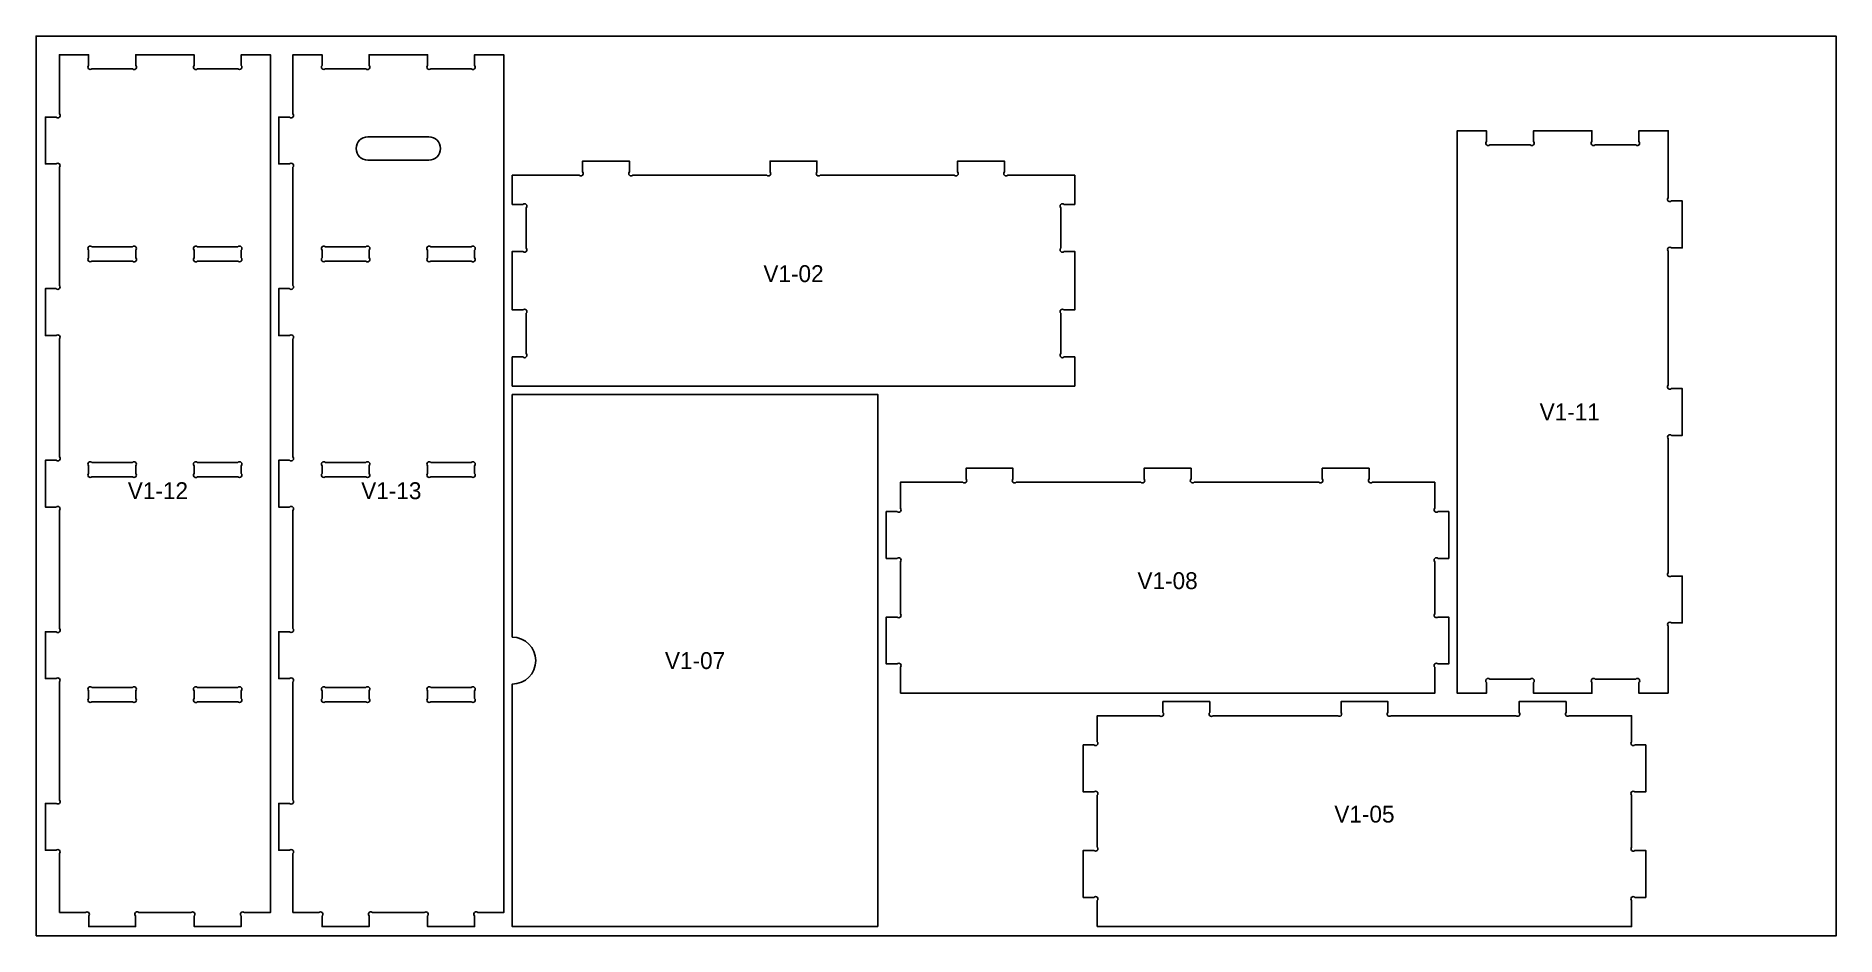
# Model space of a CAD drawing. Header units: inches. Extents: x 0 to 96, y 0 to 48.
import ezdxf
from ezdxf.enums import TextEntityAlignment as Align

# ---------------------------------------------------------------- set-up
doc = ezdxf.new("R2010")
doc.units = ezdxf.units.IN
doc.header["$MEASUREMENT"] = 0
for name, color, linetype in [('CUT_INSIDE', 5, 'Continuous'), ('CUT_OUTSIDE', 1, 'Continuous'), ('LABELS', 7, 'Continuous'), ('SHEET', 8, 'Continuous')]:
    doc.layers.add(name, color=color, linetype=linetype)

msp = doc.modelspace()

# ---------------------------------------------------------------- linework, layer by layer
at = {"layer": 'CUT_INSIDE'}
for points in [[(17.7, 42.625), (20.95, 42.625, -1), (20.95, 41.375), (17.7, 41.375, -1)], [(2.806, 36.579, -1), (2.983, 36.756), (5.142, 36.756, -1), (5.319, 36.579), (5.319, 36.171, -1), (5.142, 35.994), (2.983, 35.994, -1), (2.806, 36.171)], [(8.431, 36.579, -1), (8.608, 36.756), (10.767, 36.756, -1), (10.944, 36.579), (10.944, 36.171, -1), (10.767, 35.994), (8.608, 35.994, -1), (8.431, 36.171)], [(15.256, 36.579, -1), (15.433, 36.756), (17.592, 36.756, -1), (17.768, 36.579), (17.768, 36.171, -1), (17.592, 35.994), (15.433, 35.994, -1), (15.256, 36.171)], [(20.881, 36.579, -1), (21.058, 36.756), (23.217, 36.756, -1), (23.393, 36.579), (23.393, 36.171, -1), (23.217, 35.994), (21.058, 35.994, -1), (20.881, 36.171)], [(2.806, 25.079, -1), (2.983, 25.256), (5.142, 25.256, -1), (5.319, 25.079), (5.319, 24.671, -1), (5.142, 24.494), (2.983, 24.494, -1), (2.806, 24.671)], [(8.431, 25.079, -1), (8.608, 25.256), (10.767, 25.256, -1), (10.944, 25.079), (10.944, 24.671, -1), (10.767, 24.494), (8.608, 24.494, -1), (8.431, 24.671)], [(15.256, 25.079, -1), (15.433, 25.256), (17.592, 25.256, -1), (17.768, 25.079), (17.768, 24.671, -1), (17.592, 24.494), (15.433, 24.494, -1), (15.256, 24.671)], [(20.881, 25.079, -1), (21.058, 25.256), (23.217, 25.256, -1), (23.393, 25.079), (23.393, 24.671, -1), (23.217, 24.494), (21.058, 24.494, -1), (20.881, 24.671)], [(2.806, 13.079, -1), (2.983, 13.256), (5.142, 13.256, -1), (5.319, 13.079), (5.319, 12.671, -1), (5.142, 12.494), (2.983, 12.494, -1), (2.806, 12.671)], [(8.431, 13.079, -1), (8.608, 13.256), (10.767, 13.256, -1), (10.944, 13.079), (10.944, 12.671, -1), (10.767, 12.494), (8.608, 12.494, -1), (8.431, 12.671)], [(15.256, 13.079, -1), (15.433, 13.256), (17.592, 13.256, -1), (17.768, 13.079), (17.768, 12.671, -1), (17.592, 12.494), (15.433, 12.494, -1), (15.256, 12.671)], [(20.881, 13.079, -1), (21.058, 13.256), (23.217, 13.256, -1), (23.393, 13.079), (23.393, 12.671, -1), (23.217, 12.494), (21.058, 12.494, -1), (20.881, 12.671)]]:
    msp.add_lwpolyline(points, format="xyb", close=True, dxfattribs=at)
at = {"layer": 'CUT_OUTSIDE'}
for points in [[(1.25, 1.25), (2.636, 1.25, -1), (2.812, 1.073), (2.812, 0.5), (5.312, 0.5), (5.312, 1.073, -1), (5.489, 1.25), (8.261, 1.25, -1), (8.438, 1.073), (8.438, 0.5), (10.938, 0.5), (10.938, 1.073, -1), (11.114, 1.25), (12.5, 1.25), (12.5, 47), (10.944, 47), (10.944, 46.427, -1), (10.767, 46.25), (8.608, 46.25, -1), (8.431, 46.427), (8.431, 47), (5.319, 47), (5.319, 46.427, -1), (5.142, 46.25), (2.983, 46.25, -1), (2.806, 46.427), (2.806, 47), (1.25, 47), (1.25, 43.852, -1), (1.073, 43.675), (0.5, 43.675), (0.5, 41.175), (1.073, 41.175, -1), (1.25, 40.998), (1.25, 34.702, -1), (1.073, 34.525), (0.5, 34.525), (0.5, 32.025), (1.073, 32.025, -1), (1.25, 31.848), (1.25, 25.552, -1), (1.073, 25.375), (0.5, 25.375), (0.5, 22.875), (1.073, 22.875, -1), (1.25, 22.698), (1.25, 16.402, -1), (1.073, 16.225), (0.5, 16.225), (0.5, 13.725), (1.073, 13.725, -1), (1.25, 13.548), (1.25, 7.252, -1), (1.073, 7.075), (0.5, 7.075), (0.5, 4.575), (1.073, 4.575, -1), (1.25, 4.398)], [(13.7, 1.25), (15.086, 1.25, -1), (15.262, 1.073), (15.262, 0.5), (17.762, 0.5), (17.762, 1.073, -1), (17.939, 1.25), (20.711, 1.25, -1), (20.887, 1.073), (20.887, 0.5), (23.387, 0.5), (23.387, 1.073, -1), (23.564, 1.25), (24.95, 1.25), (24.95, 47), (23.393, 47), (23.393, 46.427, -1), (23.217, 46.25), (21.058, 46.25, -1), (20.881, 46.427), (20.881, 47), (17.768, 47), (17.768, 46.427, -1), (17.592, 46.25), (15.433, 46.25, -1), (15.256, 46.427), (15.256, 47), (13.7, 47), (13.7, 43.852, -1), (13.523, 43.675), (12.95, 43.675), (12.95, 41.175), (13.523, 41.175, -1), (13.7, 40.998), (13.7, 34.702, -1), (13.523, 34.525), (12.95, 34.525), (12.95, 32.025), (13.523, 32.025, -1), (13.7, 31.848), (13.7, 25.552, -1), (13.523, 25.375), (12.95, 25.375), (12.95, 22.875), (13.523, 22.875, -1), (13.7, 22.698), (13.7, 16.402, -1), (13.523, 16.225), (12.95, 16.225), (12.95, 13.725), (13.523, 13.725, -1), (13.7, 13.548), (13.7, 7.252, -1), (13.523, 7.075), (12.95, 7.075), (12.95, 4.575), (13.523, 4.575, -1), (13.7, 4.398)], [(87.05, 12.95), (87.05, 16.523, -1), (87.227, 16.7), (87.8, 16.7), (87.8, 19.2), (87.227, 19.2, -1), (87.05, 19.377), (87.05, 26.523, -1), (87.227, 26.7), (87.8, 26.7), (87.8, 29.2), (87.227, 29.2, -1), (87.05, 29.377), (87.05, 36.523, -1), (87.227, 36.7), (87.8, 36.7), (87.8, 39.2), (87.227, 39.2, -1), (87.05, 39.377), (87.05, 42.95), (85.493, 42.95), (85.493, 42.377, -1), (85.317, 42.2), (83.158, 42.2, -1), (82.981, 42.377), (82.981, 42.95), (79.868, 42.95), (79.868, 42.377, -1), (79.692, 42.2), (77.533, 42.2, -1), (77.356, 42.377), (77.356, 42.95), (75.8, 42.95), (75.8, 12.95), (77.356, 12.95), (77.356, 13.523, -1), (77.533, 13.7), (79.692, 13.7, -1), (79.868, 13.523), (79.868, 12.95), (82.981, 12.95), (82.981, 13.523, -1), (83.158, 13.7), (85.317, 13.7, -1), (85.493, 13.523), (85.493, 12.95)], [(25.4, 29.325), (55.4, 29.325), (55.4, 30.881), (54.827, 30.881, -1), (54.65, 31.058), (54.65, 33.217, -1), (54.827, 33.394), (55.4, 33.394), (55.4, 36.507), (54.827, 36.507, -1), (54.65, 36.683), (54.65, 38.842, -1), (54.827, 39.019), (55.4, 39.019), (55.4, 40.575), (51.827, 40.575, -1), (51.65, 40.752), (51.65, 41.325), (49.15, 41.325), (49.15, 40.752, -1), (48.973, 40.575), (41.827, 40.575, -1), (41.65, 40.752), (41.65, 41.325), (39.15, 41.325), (39.15, 40.752, -1), (38.973, 40.575), (31.827, 40.575, -1), (31.65, 40.752), (31.65, 41.325), (29.15, 41.325), (29.15, 40.752, -1), (28.973, 40.575), (25.4, 40.575), (25.4, 39.019), (25.973, 39.019, -1), (26.15, 38.842), (26.15, 36.683, -1), (25.973, 36.507), (25.4, 36.507), (25.4, 33.394), (25.973, 33.394, -1), (26.15, 33.217), (26.15, 31.058, -1), (25.973, 30.881), (25.4, 30.881)], [(44.9, 0.5), (44.9, 28.875), (25.4, 28.875), (25.4, 15.938, -1), (25.4, 13.438), (25.4, 0.5)], [(46.1, 12.95), (74.6, 12.95), (74.6, 14.336, -1), (74.777, 14.512), (75.35, 14.512), (75.35, 17.012), (74.777, 17.012, -1), (74.6, 17.189), (74.6, 19.961, -1), (74.777, 20.137), (75.35, 20.137), (75.35, 22.637), (74.777, 22.637, -1), (74.6, 22.814), (74.6, 24.2), (71.277, 24.2, -1), (71.1, 24.377), (71.1, 24.95), (68.6, 24.95), (68.6, 24.377, -1), (68.423, 24.2), (61.777, 24.2, -1), (61.6, 24.377), (61.6, 24.95), (59.1, 24.95), (59.1, 24.377, -1), (58.923, 24.2), (52.277, 24.2, -1), (52.1, 24.377), (52.1, 24.95), (49.6, 24.95), (49.6, 24.377, -1), (49.423, 24.2), (46.1, 24.2), (46.1, 22.814, -1), (45.923, 22.637), (45.35, 22.637), (45.35, 20.137), (45.923, 20.137, -1), (46.1, 19.961), (46.1, 17.189, -1), (45.923, 17.012), (45.35, 17.012), (45.35, 14.512), (45.923, 14.512, -1), (46.1, 14.336)], [(56.6, 0.5), (85.1, 0.5), (85.1, 1.886, -1), (85.277, 2.062), (85.85, 2.062), (85.85, 4.562), (85.277, 4.562, -1), (85.1, 4.739), (85.1, 7.511, -1), (85.277, 7.688), (85.85, 7.688), (85.85, 10.188), (85.277, 10.188, -1), (85.1, 10.364), (85.1, 11.75), (81.777, 11.75, -1), (81.6, 11.927), (81.6, 12.5), (79.1, 12.5), (79.1, 11.927, -1), (78.923, 11.75), (72.277, 11.75, -1), (72.1, 11.927), (72.1, 12.5), (69.6, 12.5), (69.6, 11.927, -1), (69.423, 11.75), (62.777, 11.75, -1), (62.6, 11.927), (62.6, 12.5), (60.1, 12.5), (60.1, 11.927, -1), (59.923, 11.75), (56.6, 11.75), (56.6, 10.364, -1), (56.423, 10.188), (55.85, 10.188), (55.85, 7.688), (56.423, 7.688, -1), (56.6, 7.511), (56.6, 4.739, -1), (56.423, 4.562), (55.85, 4.562), (55.85, 2.062), (56.423, 2.062, -1), (56.6, 1.886)]]:
    msp.add_lwpolyline(points, format="xyb", close=True, dxfattribs=at)
at = {"layer": 'SHEET'}
msp.add_lwpolyline([(0, 0), (96, 0), (96, 48), (0, 48)], close=True, dxfattribs=at)

# ---------------------------------------------------------------- texts
at = {"layer": 'LABELS'}
for s, p in [('V1-02', (40.4, 35.325)), ('V1-11', (81.8, 27.95)), ('V1-12', (6.5, 23.75)), ('V1-13', (18.95, 23.75)), ('V1-08', (60.35, 18.95)), ('V1-07', (35.15, 14.688)), ('V1-05', (70.85, 6.5))]:
    msp.add_text(s, height=0.9, dxfattribs=at).set_placement(p, align=Align.MIDDLE_CENTER)

doc.saveas('drawing.dxf')
